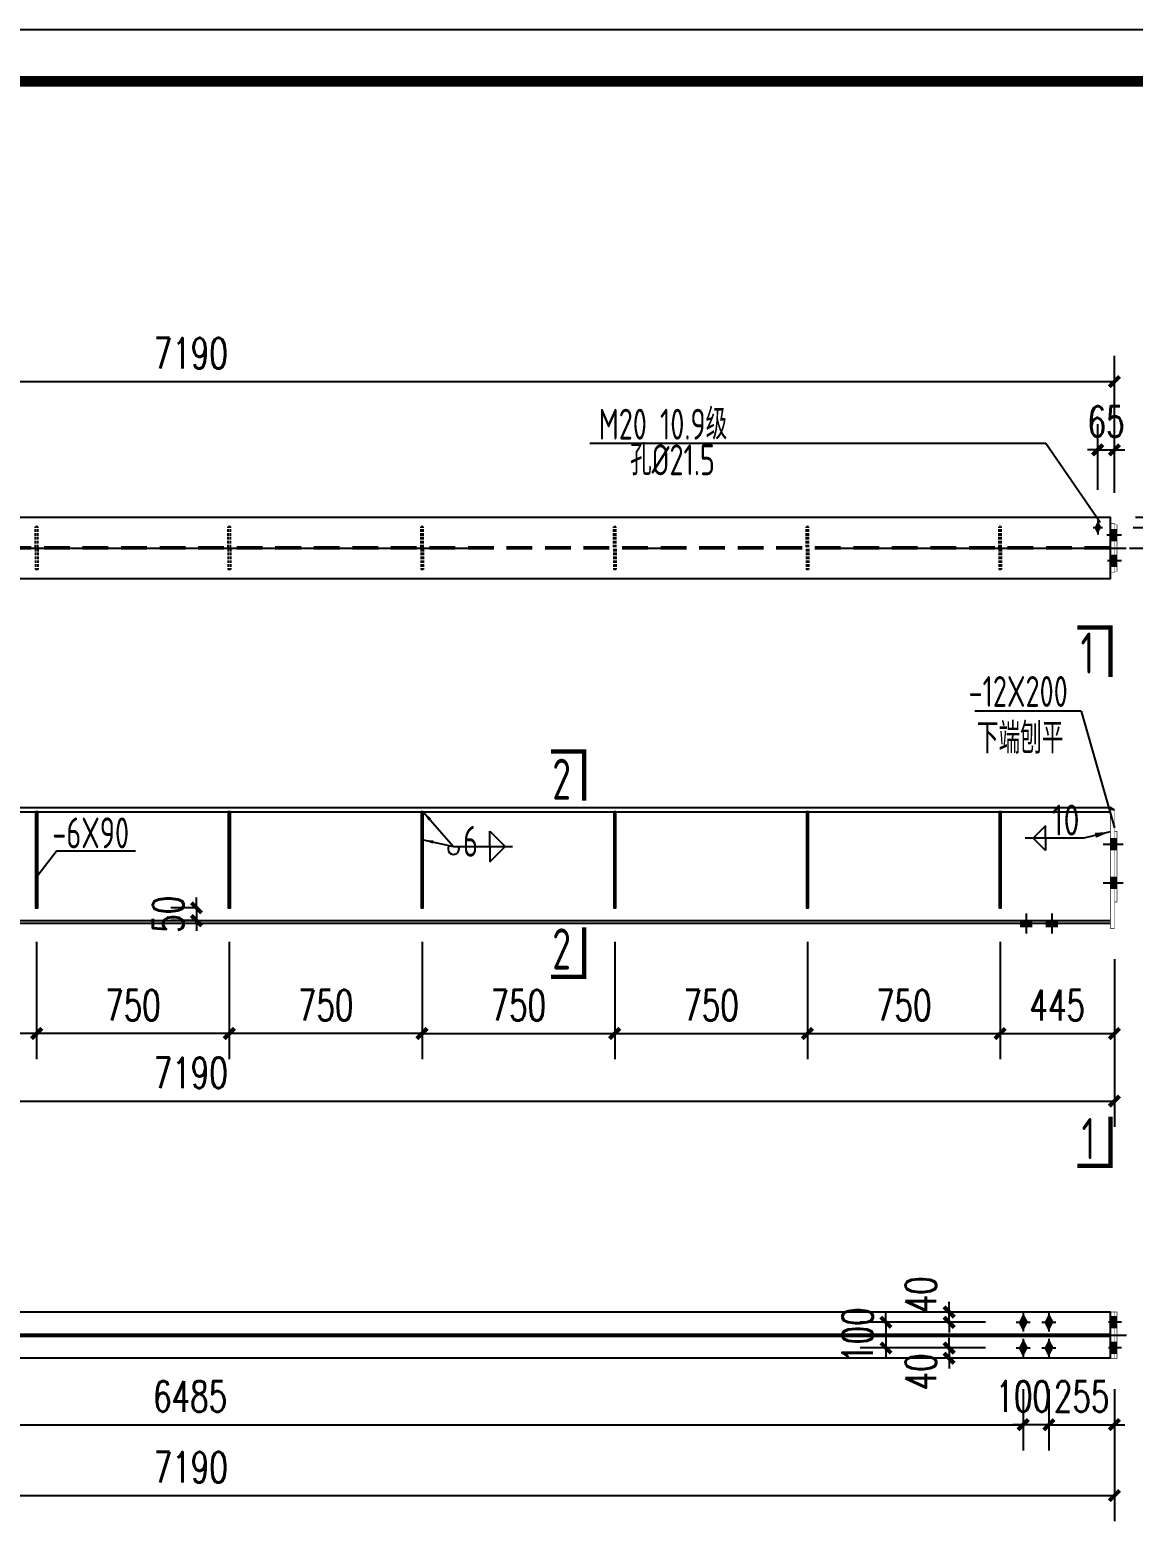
# Model space of a CAD drawing. Extents: x -33967 to 1773478, y -1022458 to -784650.
# Drawn here: x 805647 to 827114, y -992207 to -963058 of the extents above; entities that cross this region are included whole.
import ezdxf
from ezdxf.enums import TextEntityAlignment as Align

# ---------------------------------------------------------------- set-up
doc = ezdxf.new("R2010")
doc.units = 0
doc.header["$LTSCALE"] = 1000
doc.header["$MEASUREMENT"] = 0
doc.linetypes.add('ACAD_ISO04W100', pattern=[30.5, 24, -3, 0.5, -3])
doc.linetypes.add('DASHED', pattern=[0.75, 0.5, -0.25])
for name, color, linetype in [('AXIS', 3, 'Continuous'), ('BOLT', 251, 'Continuous'), ('PUB_DIM', 3, 'Continuous'), ('PUB_TITLE', 4, 'Continuous'), ('PZ', 202, 'Continuous'), ('TEXT', 7, 'Continuous'), ('WELD', 7, 'Continuous'), ('吊车梁', 161, 'Continuous'), ('框线', 252, 'Continuous'), ('粗实线', 2, 'Continuous'), ('轴线', 8, 'ACAD_ISO04W100')]:
    doc.layers.add(name, color=color, linetype=linetype)
doc.styles.add('_TCH_DIM_T3', font='SIMPLEX', dxfattribs={"width": 0.705882, "bigfont": 'GBCBIG'})
doc.styles.get("Standard").update_dxf_attribs({"font": 'gbenor.shx', "bigfont": 'gbcbig.shx'})
doc.styles.add('TSSD_Label', font='tssdeng.shx', dxfattribs={"width": 0.7, "bigfont": 'hztxt.shx'})
doc.styles.add('TSSD_Norm', font='tssdeng.shx', dxfattribs={"bigfont": 'hztxt.shx'})
doc.dimstyles.new('TCH-200-5', dxfattribs={"dimtxt": 595, "dimasz": 200, "dimexe": 500, "dimexo": 600, "dimgap": 252.5, "dimtad": 1, "dimdec": 0, "dimlfac": 0.2, "dimzin": 0, "dimdsep": 46, "dimtxsty": '_TCH_DIM_T3', "dimblk": 'ARCHTICK', "dimcen": 0.09, "dimclrd": 124, "dimclre": 124, "dimclrt": 7, "dimazin": 2, "dimtfac": 1, "dimtdec": 0, "dimtix": 1, "dimtmove": 2, "dimatfit": 3, "dimfxl": 1, "dimtolj": 1, "dimtzin": 0, "dimarcsym": 0})
doc.dimstyles.new('TSSD_LEADER_STYLE_200.0', dxfattribs={"dimtxt": 0.18, "dimasz": 200, "dimexe": 0.18, "dimexo": 0.0625, "dimgap": 0.09, "dimtad": 0, "dimtih": 1, "dimtoh": 1, "dimdec": 4, "dimzin": 0, "dimdsep": 46, "dimtxsty": 'Standard', "dimcen": 0.09, "dimadec": 0, "dimazin": 0, "dimtfac": 1, "dimtdec": 4, "dimtofl": 0, "dimtmove": 0, "dimatfit": 3, "dimfxl": 1, "dimtolj": 1, "dimtzin": 0, "dimarcsym": 0})

# ---------------------------------------------------------------- blocks, each defined once
blk = doc.blocks.new('_ArchTick')
at = {"color": 0, "linetype": 'ByBlock', "const_width": 0.4}
blk.add_lwpolyline([(-0.5, -0.5), (0.5, 0.5)], dxfattribs=at)
blk = doc.blocks.new('*D355')
at = {"layer": 'AXIS', "color": 124, "lineweight": -2, "transparency": 16777216}
for p, q in [((808889, -980139), (808889, -979939)), ((808907, -980139), (808389, -980139)), ((808889, -980139), (808889, -980389)), ((808889, -980389), (808389, -980389)), ((808889, -980389), (808889, -980589))]:
    blk.add_line(p, q, dxfattribs=at)
at = {"layer": 'Defpoints', "color": 0, "transparency": 16777216}
for p in [(809507, -980139, -3397), (808889, -980389), (809489, -980389, -6435)]:
    blk.add_point(p, dxfattribs=at)
at = {"layer": 'AXIS', "color": 124, "lineweight": -2, "transparency": 16777216, "xscale": 200, "yscale": 200, "zscale": 200}
for p, rotation in [((808889, -980139), 270), ((808889, -980389), 90)]:
    blk.add_blockref('_ArchTick', p, dxfattribs=dict(at, rotation=rotation))
at = {"layer": 'AXIS', "color": 7, "transparency": 16777216, "insert": (808339, -980264), "char_height": 595, "attachment_point": 5, "rotation": 90, "style": '_TCH_DIM_T3'}
blk.add_mtext('\\A1;50', dxfattribs=at)
blk = doc.blocks.new('_WELD004')
at = {"color": 0, "linetype": 'ByBlock'}
for p, q in [((0, 1), (1, 0)), ((0, 0), (0, 1))]:
    blk.add_line(p, q, dxfattribs=at)
blk = doc.blocks.new('*D350')
at = {"layer": 'AXIS', "color": 124, "lineweight": -2, "transparency": 16777216}
for p, q in [((790802, -981139), (790802, -984400)), ((826752, -981139), (826752, -984400)), ((790802, -983900), (826752, -983900))]:
    blk.add_line(p, q, dxfattribs=at)
at = {"layer": 'Defpoints', "color": 0, "transparency": 16777216}
for p in [(790802, -980539, 3397), (826752, -980539, 419), (826752, -983900)]:
    blk.add_point(p, dxfattribs=at)
at = {"layer": 'AXIS', "color": 124, "lineweight": -2, "transparency": 16777216, "xscale": 200, "yscale": 200, "zscale": 200, "rotation": 180}
blk.add_blockref('_ArchTick', (790802, -983900), dxfattribs=at)
at = {"layer": 'AXIS', "color": 124, "lineweight": -2, "transparency": 16777216, "xscale": 200, "yscale": 200, "zscale": 200}
blk.add_blockref('_ArchTick', (826752, -983900), dxfattribs=at)
at = {"layer": 'AXIS', "color": 7, "transparency": 16777216, "insert": (808777, -983350), "char_height": 595, "width": 1480, "attachment_point": 5, "style": '_TCH_DIM_T3'}
blk.add_mtext('\\A1;7190', dxfattribs=at)
blk = doc.blocks.new('*D381')
at = {"layer": 'AXIS', "color": 124, "lineweight": -2, "transparency": 16777216}
for p, q in [((826427, -972004), (826427, -970728)), ((826752, -972064), (826752, -970728)), ((826427, -971228), (826227, -971228)), ((826427, -971228), (826752, -971228)), ((826752, -971228), (826952, -971228))]:
    blk.add_line(p, q, dxfattribs=at)
at = {"layer": 'Defpoints', "color": 0, "transparency": 16777216}
for p in [(826752, -971228), (826427, -972604, 2366), (826752, -972664, 2366)]:
    blk.add_point(p, dxfattribs=at)
at = {"layer": 'AXIS', "color": 124, "lineweight": -2, "transparency": 16777216, "xscale": 200, "yscale": 200, "zscale": 200}
blk.add_blockref('_ArchTick', (826427, -971228), dxfattribs=at)
at = {"layer": 'AXIS', "color": 124, "lineweight": -2, "transparency": 16777216, "xscale": 200, "yscale": 200, "zscale": 200, "rotation": 180}
blk.add_blockref('_ArchTick', (826752, -971228), dxfattribs=at)
at = {"layer": 'AXIS', "color": 7, "transparency": 16777216, "insert": (826590, -970678), "char_height": 595, "attachment_point": 5, "style": '_TCH_DIM_T3'}
blk.add_mtext('\\A1;65', dxfattribs=at)
blk = doc.blocks.new('*D319')
at = {"layer": 'AXIS', "color": 124, "lineweight": -2, "transparency": 16777216}
for p, q in [((824527, -980804), (824527, -983085)), ((826752, -981139), (826752, -983085)), ((824527, -982585), (826752, -982585))]:
    blk.add_line(p, q, dxfattribs=at)
at = {"layer": 'Defpoints', "color": 0, "transparency": 16777216}
for p in [(824527, -980204, 2977), (826752, -980539, 3397), (826752, -982585)]:
    blk.add_point(p, dxfattribs=at)
at = {"layer": 'AXIS', "color": 124, "lineweight": -2, "transparency": 16777216, "xscale": 200, "yscale": 200, "zscale": 200, "rotation": 180}
blk.add_blockref('_ArchTick', (824527, -982585), dxfattribs=at)
at = {"layer": 'AXIS', "color": 124, "lineweight": -2, "transparency": 16777216, "xscale": 200, "yscale": 200, "zscale": 200}
blk.add_blockref('_ArchTick', (826752, -982585), dxfattribs=at)
at = {"layer": 'AXIS', "color": 7, "transparency": 16777216, "insert": (825640, -982035), "char_height": 595, "attachment_point": 5, "style": '_TCH_DIM_T3'}
blk.add_mtext('\\A1;445', dxfattribs=at)
blk = doc.blocks.new('*D322')
at = {"layer": 'AXIS', "color": 124, "lineweight": -2, "transparency": 16777216}
for p, q in [((790802, -972064), (790802, -969399)), ((826752, -972064), (826752, -969399)), ((790802, -969899), (826752, -969899))]:
    blk.add_line(p, q, dxfattribs=at)
at = {"layer": 'Defpoints', "color": 0, "transparency": 16777216}
for p in [(826752, -969899), (790802, -972664, 3397), (826752, -972664, 419)]:
    blk.add_point(p, dxfattribs=at)
at = {"layer": 'AXIS', "color": 124, "lineweight": -2, "transparency": 16777216, "xscale": 200, "yscale": 200, "zscale": 200, "rotation": 180}
blk.add_blockref('_ArchTick', (790802, -969899), dxfattribs=at)
at = {"layer": 'AXIS', "color": 124, "lineweight": -2, "transparency": 16777216, "xscale": 200, "yscale": 200, "zscale": 200}
blk.add_blockref('_ArchTick', (826752, -969899), dxfattribs=at)
at = {"layer": 'AXIS', "color": 7, "transparency": 16777216, "insert": (808777, -969349), "char_height": 595, "attachment_point": 5, "style": '_TCH_DIM_T3'}
blk.add_mtext('\\A1;7190', dxfattribs=at)
blk = doc.blocks.new('*D387')
at = {"layer": 'AXIS', "color": 124, "lineweight": -2, "transparency": 16777216}
for p, q in [((792552, -989506), (792552, -990696)), ((824977, -989506), (824977, -990696)), ((792552, -990196), (824977, -990196))]:
    blk.add_line(p, q, dxfattribs=at)
at = {"layer": 'Defpoints', "color": 0, "transparency": 16777216}
for p in [(792552, -988906, 2977), (824977, -988906), (824977, -990196)]:
    blk.add_point(p, dxfattribs=at)
at = {"layer": 'AXIS', "color": 124, "lineweight": -2, "transparency": 16777216, "xscale": 200, "yscale": 200, "zscale": 200, "rotation": 180}
blk.add_blockref('_ArchTick', (792552, -990196), dxfattribs=at)
at = {"layer": 'AXIS', "color": 124, "lineweight": -2, "transparency": 16777216, "xscale": 200, "yscale": 200, "zscale": 200}
blk.add_blockref('_ArchTick', (824977, -990196), dxfattribs=at)
at = {"layer": 'AXIS', "color": 7, "transparency": 16777216, "insert": (808765, -989646), "char_height": 595, "attachment_point": 5, "style": '_TCH_DIM_T3'}
blk.add_mtext('\\A1;6485', dxfattribs=at)
blk = doc.blocks.new('*D388')
at = {"layer": 'AXIS', "color": 124, "lineweight": -2, "transparency": 16777216}
for p, q in [((790802, -989504), (790802, -992074)), ((826752, -989504), (826752, -992074)), ((790802, -991574), (826752, -991574))]:
    blk.add_line(p, q, dxfattribs=at)
at = {"layer": 'Defpoints', "color": 0, "transparency": 16777216}
for p in [(790802, -988904, 3397), (826752, -988904), (826752, -991574)]:
    blk.add_point(p, dxfattribs=at)
at = {"layer": 'AXIS', "color": 124, "lineweight": -2, "transparency": 16777216, "xscale": 200, "yscale": 200, "zscale": 200, "rotation": 180}
blk.add_blockref('_ArchTick', (790802, -991574), dxfattribs=at)
at = {"layer": 'AXIS', "color": 124, "lineweight": -2, "transparency": 16777216, "xscale": 200, "yscale": 200, "zscale": 200}
blk.add_blockref('_ArchTick', (826752, -991574), dxfattribs=at)
at = {"layer": 'AXIS', "color": 7, "transparency": 16777216, "insert": (808777, -991024), "char_height": 595, "attachment_point": 5, "style": '_TCH_DIM_T3'}
blk.add_mtext('\\A1;{\\W0.70588;7190}', dxfattribs=at)
blk = doc.blocks.new('*D389')
at = {"layer": 'AXIS', "color": 124, "lineweight": -2, "transparency": 16777216}
for p, q in [((825477, -989506), (825477, -990696)), ((826752, -989504), (826752, -990696)), ((825477, -990196), (825277, -990196)), ((825477, -990196), (826752, -990196)), ((826752, -990196), (826952, -990196))]:
    blk.add_line(p, q, dxfattribs=at)
at = {"layer": 'Defpoints', "color": 0, "transparency": 16777216}
for p in [(825477, -988906, 2977), (826752, -988904, 2977), (826752, -990196)]:
    blk.add_point(p, dxfattribs=at)
at = {"layer": 'AXIS', "color": 124, "lineweight": -2, "transparency": 16777216, "xscale": 200, "yscale": 200, "zscale": 200}
blk.add_blockref('_ArchTick', (825477, -990196), dxfattribs=at)
at = {"layer": 'AXIS', "color": 124, "lineweight": -2, "transparency": 16777216, "xscale": 200, "yscale": 200, "zscale": 200, "rotation": 180}
blk.add_blockref('_ArchTick', (826752, -990196), dxfattribs=at)
at = {"layer": 'AXIS', "color": 7, "transparency": 16777216, "insert": (826115, -989646), "char_height": 595, "attachment_point": 5, "style": '_TCH_DIM_T3'}
blk.add_mtext('\\A1;255', dxfattribs=at)
blk = doc.blocks.new('*D323')
at = {"layer": 'AXIS', "color": 124, "lineweight": -2, "transparency": 16777216}
for p, q in [((824977, -989506), (824977, -990696)), ((825477, -989506), (825477, -990696)), ((824977, -990196), (824777, -990196)), ((825477, -990196), (824977, -990196)), ((825477, -990196), (825677, -990196))]:
    blk.add_line(p, q, dxfattribs=at)
at = {"layer": 'Defpoints', "color": 0, "transparency": 16777216}
for p in [(824977, -988906, 2977), (825477, -988906, 2977), (824977, -990196)]:
    blk.add_point(p, dxfattribs=at)
at = {"layer": 'AXIS', "color": 124, "lineweight": -2, "transparency": 16777216, "xscale": 200, "yscale": 200, "zscale": 200}
blk.add_blockref('_ArchTick', (824977, -990196), dxfattribs=at)
at = {"layer": 'AXIS', "color": 124, "lineweight": -2, "transparency": 16777216, "xscale": 200, "yscale": 200, "zscale": 200, "rotation": 180}
blk.add_blockref('_ArchTick', (825477, -990196), dxfattribs=at)
at = {"layer": 'AXIS', "color": 7, "transparency": 16777216, "insert": (824977, -989646), "char_height": 595, "attachment_point": 5, "style": '_TCH_DIM_T3'}
blk.add_mtext('\\A1;100', dxfattribs=at)
blk = doc.blocks.new('*D330')
at = {"layer": 'AXIS', "color": 124, "lineweight": -2, "transparency": 16777216}
for p, q in [((802027, -980804), (802027, -983085)), ((805777, -980804), (805777, -983085)), ((805777, -982585), (802027, -982585))]:
    blk.add_line(p, q, dxfattribs=at)
at = {"layer": 'Defpoints', "color": 0, "transparency": 16777216}
for p in [(802027, -980204), (805777, -980204), (802027, -982585)]:
    blk.add_point(p, dxfattribs=at)
at = {"layer": 'AXIS', "color": 124, "lineweight": -2, "transparency": 16777216, "xscale": 200, "yscale": 200, "zscale": 200, "rotation": 180}
blk.add_blockref('_ArchTick', (802027, -982585), dxfattribs=at)
at = {"layer": 'AXIS', "color": 124, "lineweight": -2, "transparency": 16777216, "xscale": 200, "yscale": 200, "zscale": 200}
blk.add_blockref('_ArchTick', (805777, -982585), dxfattribs=at)
at = {"layer": 'AXIS', "color": 7, "transparency": 16777216, "insert": (803902, -982035), "char_height": 595, "attachment_point": 5, "style": '_TCH_DIM_T3'}
blk.add_mtext('\\A1;750', dxfattribs=at)
blk = doc.blocks.new('*D331')
at = {"layer": 'AXIS', "color": 124, "lineweight": -2, "transparency": 16777216}
for p, q in [((805777, -980804), (805777, -983085)), ((809527, -980804), (809527, -983085)), ((809527, -982585), (805777, -982585))]:
    blk.add_line(p, q, dxfattribs=at)
at = {"layer": 'Defpoints', "color": 0, "transparency": 16777216}
for p in [(805777, -980204), (809527, -980204), (805777, -982585)]:
    blk.add_point(p, dxfattribs=at)
at = {"layer": 'AXIS', "color": 124, "lineweight": -2, "transparency": 16777216, "xscale": 200, "yscale": 200, "zscale": 200, "rotation": 180}
blk.add_blockref('_ArchTick', (805777, -982585), dxfattribs=at)
at = {"layer": 'AXIS', "color": 124, "lineweight": -2, "transparency": 16777216, "xscale": 200, "yscale": 200, "zscale": 200}
blk.add_blockref('_ArchTick', (809527, -982585), dxfattribs=at)
at = {"layer": 'AXIS', "color": 7, "transparency": 16777216, "insert": (807652, -982035), "char_height": 595, "attachment_point": 5, "style": '_TCH_DIM_T3'}
blk.add_mtext('\\A1;750', dxfattribs=at)
blk = doc.blocks.new('*D332')
at = {"layer": 'AXIS', "color": 124, "lineweight": -2, "transparency": 16777216}
for p, q in [((809527, -980804), (809527, -983085)), ((813277, -980804), (813277, -983085)), ((813277, -982585), (809527, -982585))]:
    blk.add_line(p, q, dxfattribs=at)
at = {"layer": 'Defpoints', "color": 0, "transparency": 16777216}
for p in [(809527, -980204), (813277, -980204), (809527, -982585)]:
    blk.add_point(p, dxfattribs=at)
at = {"layer": 'AXIS', "color": 124, "lineweight": -2, "transparency": 16777216, "xscale": 200, "yscale": 200, "zscale": 200, "rotation": 180}
blk.add_blockref('_ArchTick', (809527, -982585), dxfattribs=at)
at = {"layer": 'AXIS', "color": 124, "lineweight": -2, "transparency": 16777216, "xscale": 200, "yscale": 200, "zscale": 200}
blk.add_blockref('_ArchTick', (813277, -982585), dxfattribs=at)
at = {"layer": 'AXIS', "color": 7, "transparency": 16777216, "insert": (811402, -982035), "char_height": 595, "attachment_point": 5, "style": '_TCH_DIM_T3'}
blk.add_mtext('\\A1;750', dxfattribs=at)
blk = doc.blocks.new('*D333')
at = {"layer": 'AXIS', "color": 124, "lineweight": -2, "transparency": 16777216}
for p, q in [((813277, -980804), (813277, -983085)), ((817027, -980804), (817027, -983085)), ((813277, -982585), (817027, -982585))]:
    blk.add_line(p, q, dxfattribs=at)
at = {"layer": 'Defpoints', "color": 0, "transparency": 16777216}
for p in [(813277, -980204), (817027, -980204), (817027, -982585)]:
    blk.add_point(p, dxfattribs=at)
at = {"layer": 'AXIS', "color": 124, "lineweight": -2, "transparency": 16777216, "xscale": 200, "yscale": 200, "zscale": 200, "rotation": 180}
blk.add_blockref('_ArchTick', (813277, -982585), dxfattribs=at)
at = {"layer": 'AXIS', "color": 124, "lineweight": -2, "transparency": 16777216, "xscale": 200, "yscale": 200, "zscale": 200}
blk.add_blockref('_ArchTick', (817027, -982585), dxfattribs=at)
at = {"layer": 'AXIS', "color": 7, "transparency": 16777216, "insert": (815152, -982035), "char_height": 595, "attachment_point": 5, "style": '_TCH_DIM_T3'}
blk.add_mtext('\\A1;750', dxfattribs=at)
blk = doc.blocks.new('*D337')
at = {"layer": 'AXIS', "color": 124, "lineweight": -2, "transparency": 16777216}
for p, q in [((828317, -972539), (828317, -972339)), ((827162, -972539), (828817, -972539)), ((828317, -972739), (828317, -972539)), ((827117, -972739), (828817, -972739)), ((828317, -972739), (828317, -972939))]:
    blk.add_line(p, q, dxfattribs=at)
at = {"layer": 'Defpoints', "color": 0, "transparency": 16777216}
for p in [(826562, -972539, 2366), (828317, -972539), (826517, -972739, 2366)]:
    blk.add_point(p, dxfattribs=at)
at = {"layer": 'AXIS', "color": 124, "lineweight": -2, "transparency": 16777216, "xscale": 200, "yscale": 200, "zscale": 200}
for p, rotation in [((828317, -972539), 270), ((828317, -972739), 90)]:
    blk.add_blockref('_ArchTick', p, dxfattribs=dict(at, rotation=rotation))
at = {"layer": 'AXIS', "color": 7, "transparency": 16777216, "insert": (827767, -972240), "char_height": 595, "attachment_point": 5, "rotation": 90, "style": '_TCH_DIM_T3'}
blk.add_mtext('\\A1;40', dxfattribs=at)
blk = doc.blocks.new('*D338')
at = {"layer": 'AXIS', "color": 124, "lineweight": -2, "transparency": 16777216}
for p, q in [((828317, -972739), (828317, -972539)), ((827117, -972739), (828817, -972739)), ((828317, -972739), (828317, -973139)), ((827045, -973139), (828817, -973139)), ((828317, -973139), (828317, -973339))]:
    blk.add_line(p, q, dxfattribs=at)
at = {"layer": 'Defpoints', "color": 0, "transparency": 16777216}
for p in [(826517, -972739, 2366), (826445, -973139, -28819), (828317, -973139)]:
    blk.add_point(p, dxfattribs=at)
at = {"layer": 'AXIS', "color": 124, "lineweight": -2, "transparency": 16777216, "xscale": 200, "yscale": 200, "zscale": 200}
for p, rotation in [((828317, -972739), 270), ((828317, -973139), 90)]:
    blk.add_blockref('_ArchTick', p, dxfattribs=dict(at, rotation=rotation))
at = {"layer": 'AXIS', "color": 7, "transparency": 16777216, "insert": (827767, -972939), "char_height": 595, "attachment_point": 5, "rotation": 90, "style": '_TCH_DIM_T3'}
blk.add_mtext('\\A1;80', dxfattribs=at)
blk = doc.blocks.new('*D396')
at = {"layer": 'AXIS', "color": 124, "lineweight": -2, "transparency": 16777216}
for p, q in [((823535, -988004), (823535, -987804)), ((824242, -988004), (823035, -988004)), ((823535, -988204), (823535, -988004)), ((824242, -988204), (823035, -988204)), ((823535, -988204), (823535, -988404))]:
    blk.add_line(p, q, dxfattribs=at)
at = {"layer": 'Defpoints', "color": 0, "transparency": 16777216}
for p in [(823535, -988004), (824842, -988004, -14007), (824842, -988204, 2977)]:
    blk.add_point(p, dxfattribs=at)
at = {"layer": 'AXIS', "color": 124, "lineweight": -2, "transparency": 16777216, "xscale": 200, "yscale": 200, "zscale": 200}
for p, rotation in [((823535, -988004), 270), ((823535, -988204), 90)]:
    blk.add_blockref('_ArchTick', p, dxfattribs=dict(at, rotation=rotation))
at = {"layer": 'AXIS', "color": 7, "transparency": 16777216, "insert": (822985, -987669), "char_height": 595, "attachment_point": 5, "rotation": 90, "style": '_TCH_DIM_T3'}
blk.add_mtext('\\A1;40', dxfattribs=at)
blk = doc.blocks.new('*D316')
at = {"layer": 'AXIS', "color": 124, "lineweight": -2, "transparency": 16777216}
for p, q in [((822306, -988204), (822306, -988004)), ((824242, -988204), (821806, -988204)), ((822306, -988204), (822306, -988704)), ((824242, -988704), (821806, -988704)), ((822306, -988704), (822306, -988904))]:
    blk.add_line(p, q, dxfattribs=at)
at = {"layer": 'Defpoints', "color": 0, "transparency": 16777216}
for p in [(824842, -988204, 2977), (822306, -988704), (824842, -988704, 2977)]:
    blk.add_point(p, dxfattribs=at)
at = {"layer": 'AXIS', "color": 124, "lineweight": -2, "transparency": 16777216, "xscale": 200, "yscale": 200, "zscale": 200}
for p, rotation in [((822306, -988204), 270), ((822306, -988704), 90)]:
    blk.add_blockref('_ArchTick', p, dxfattribs=dict(at, rotation=rotation))
at = {"layer": 'AXIS', "color": 7, "transparency": 16777216, "insert": (821756, -988454), "char_height": 595, "attachment_point": 5, "rotation": 90, "style": '_TCH_DIM_T3'}
blk.add_mtext('\\A1;100', dxfattribs=at)
blk = doc.blocks.new('*D380')
at = {"layer": 'AXIS', "color": 124, "lineweight": -2, "transparency": 16777216}
for p, q in [((824242, -988704), (823035, -988704)), ((823535, -988704), (823535, -988504)), ((823535, -988704), (823535, -988904)), ((824242, -988904), (823035, -988904)), ((823535, -988904), (823535, -989104))]:
    blk.add_line(p, q, dxfattribs=at)
at = {"layer": 'Defpoints', "color": 0, "transparency": 16777216}
for p in [(824842, -988704, 2977), (823535, -988904), (824842, -988904, -14007)]:
    blk.add_point(p, dxfattribs=at)
at = {"layer": 'AXIS', "color": 124, "lineweight": -2, "transparency": 16777216, "xscale": 200, "yscale": 200, "zscale": 200}
for p, rotation in [((823535, -988704), 270), ((823535, -988904), 90)]:
    blk.add_blockref('_ArchTick', p, dxfattribs=dict(at, rotation=rotation))
at = {"layer": 'AXIS', "color": 7, "transparency": 16777216, "insert": (822985, -989168), "char_height": 595, "attachment_point": 5, "rotation": 90, "style": '_TCH_DIM_T3'}
blk.add_mtext('\\A1;40', dxfattribs=at)
blk = doc.blocks.new('*D1676')
at = {"layer": 'AXIS', "color": 124, "lineweight": -2, "transparency": 16777216}
for p, q in [((817027, -980804), (817027, -983085)), ((820777, -980804), (820777, -983085)), ((817027, -982585), (820777, -982585))]:
    blk.add_line(p, q, dxfattribs=at)
at = {"layer": 'Defpoints', "color": 0, "transparency": 16777216}
for p in [(817027, -980204), (820777, -980204), (820777, -982585)]:
    blk.add_point(p, dxfattribs=at)
at = {"layer": 'AXIS', "color": 124, "lineweight": -2, "transparency": 16777216, "xscale": 200, "yscale": 200, "zscale": 200, "rotation": 180}
blk.add_blockref('_ArchTick', (817027, -982585), dxfattribs=at)
at = {"layer": 'AXIS', "color": 124, "lineweight": -2, "transparency": 16777216, "xscale": 200, "yscale": 200, "zscale": 200}
blk.add_blockref('_ArchTick', (820777, -982585), dxfattribs=at)
at = {"layer": 'AXIS', "color": 7, "transparency": 16777216, "insert": (818902, -982035), "char_height": 595, "attachment_point": 5, "style": '_TCH_DIM_T3'}
blk.add_mtext('\\A1;750', dxfattribs=at)
blk = doc.blocks.new('*D1677')
at = {"layer": 'AXIS', "color": 124, "lineweight": -2, "transparency": 16777216}
for p, q in [((820777, -980804), (820777, -983085)), ((824527, -980804), (824527, -983085)), ((820777, -982585), (824527, -982585))]:
    blk.add_line(p, q, dxfattribs=at)
at = {"layer": 'Defpoints', "color": 0, "transparency": 16777216}
for p in [(820777, -980204), (824527, -980204), (824527, -982585)]:
    blk.add_point(p, dxfattribs=at)
at = {"layer": 'AXIS', "color": 124, "lineweight": -2, "transparency": 16777216, "xscale": 200, "yscale": 200, "zscale": 200, "rotation": 180}
blk.add_blockref('_ArchTick', (820777, -982585), dxfattribs=at)
at = {"layer": 'AXIS', "color": 124, "lineweight": -2, "transparency": 16777216, "xscale": 200, "yscale": 200, "zscale": 200}
blk.add_blockref('_ArchTick', (824527, -982585), dxfattribs=at)
at = {"layer": 'AXIS', "color": 7, "transparency": 16777216, "insert": (822652, -982035), "char_height": 595, "attachment_point": 5, "style": '_TCH_DIM_T3'}
blk.add_mtext('\\A1;750', dxfattribs=at)

msp = doc.modelspace()

# ---------------------------------------------------------------- hatches: boundary and pattern name
at = {"layer": 'BOLT'}
for points in [[(826427.4, -972648.7), (826382.4, -972738.7), (826427.4, -972828.7), (826472.4, -972738.7)], [(824977.4, -988068.6), (824909.9, -988203.6), (824977.4, -988338.6), (825044.9, -988203.6)], [(825477.4, -988068.6), (825409.9, -988203.6), (825477.4, -988338.6), (825544.9, -988203.6)], [(824977.4, -988568.6), (824909.9, -988703.6), (824977.4, -988838.6), (825044.9, -988703.6)], [(825477.4, -988568.6), (825409.9, -988703.6), (825477.4, -988838.6), (825544.9, -988703.6)]]:
    msp.add_hatch(color=256, dxfattribs=at).paths.add_polyline_path(points)
at = {"layer": '粗实线'}
h = msp.add_hatch(color=256, dxfattribs=at)
h.set_gradient(color1=(139, 134, 116), one_color=1, tint=1, name='SPHERICAL')
h.paths.add_polyline_path([(826672.4, -978188.6), (826752.4, -978238.6), (826672.4, -978238.6)])

# ---------------------------------------------------------------- linework, layer by layer
at = {"layer": 'AXIS'}
for p, q in [((816545.6, -971096.7, -1116.5), (825419.6, -971096.7, -1116.5)), ((825419.6, -971096.7, -1116.5), (826477.4, -972638.7, -1116.5)), ((826101.7, -976310.8, -14284.3), (824037.1, -976310.8, -14284.3)), ((826101.7, -976310.8, -14284.3), (826752.4, -978586, -1116.5)), ((806169.7, -979031.6, -1535.9), (805797.4, -979509.5, -1535.9)), ((806169.7, -979031.6, -1535.9), (807702, -979031.6, -1535.9))]:
    msp.add_line(p, q, dxfattribs=at)
at = {"layer": 'AXIS', "color": 11, "true_color": 0xf27172, "const_width": 10}
for points, elevation in [([(826752.4, -972663.7), (826752.4, -973613.7), (826672.4, -973613.7), (826672.4, -972663.7), (826752.4, -972663.7)], -1116.5), ([(826802.4, -972688.7), (826802.4, -973588.7), (826752.4, -973588.7), (826752.4, -972688.7), (826802.4, -972688.7)], -1116.5), ([(826752.4, -978239.6), (826752.4, -980538.6), (826672.4, -980538.6), (826672.4, -978239.6), (826752.4, -978239.6)], -1116.5), ([(826802.4, -978651.6), (826802.4, -980026.6), (826752.4, -980026.6), (826752.4, -978651.6), (826802.4, -978651.6)], -1535.9), ([(826752.4, -988003.6), (826752.4, -988903.6), (826672.4, -988903.6), (826672.4, -988003.6), (826752.4, -988003.6)], -1535.9), ([(826802.4, -988003.6), (826802.4, -988903.6), (826752.4, -988903.6), (826752.4, -988003.6), (826802.4, -988003.6)], -1535.9)]:
    msp.add_lwpolyline(points, dxfattribs=dict(at, elevation=elevation))
at = {"layer": 'BOLT'}
for p, q in [((826427.4, -972648.7, -1116.5), (826382.4, -972738.7, -1116.5)), ((826427.4, -972603.7, -1116.5), (826427.4, -972873.7, -1116.5)), ((826427.4, -972648.7, -1116.5), (826472.4, -972738.7, -1116.5)), ((826337.4, -972738.7, -1116.5), (826517.4, -972738.7, -1116.5)), ((826427.4, -972828.7, -1116.5), (826382.4, -972738.7, -1116.5)), ((826427.4, -972828.7, -1116.5), (826472.4, -972738.7, -1116.5)), ((826887.5, -972888.7, -1116.5), (826605.9, -972888.7, -1116.5)), ((826887.5, -973388.7, -1116.5), (826617.9, -973388.7, -1116.5)), ((826802.4, -973388.7, -1116.5), (826702.4, -973388.7, -1116.5)), ((824977.4, -988068.6, 18425.4), (824909.9, -988203.6, 18425.4)), ((824977.4, -988026.1, 18425.4), (824977.4, -988381.1, 18425.4)), ((824977.4, -988068.6, 18425.4), (825044.9, -988203.6, 18425.4)), ((825477.4, -988068.6, 18425.4), (825409.9, -988203.6, 18425.4)), ((825477.4, -988026.1, 18425.4), (825477.4, -988381.1, 18425.4)), ((825477.4, -988068.6, 18425.4), (825544.9, -988203.6, 18425.4)), ((824842.4, -988203.6, 18425.4), (825112.4, -988203.6, 18425.4)), ((824977.4, -988338.6, 18425.4), (824909.9, -988203.6, 18425.4)), ((824977.4, -988338.6, 18425.4), (825044.9, -988203.6, 18425.4)), ((825342.4, -988203.6, 18425.4), (825612.4, -988203.6, 18425.4)), ((825477.4, -988338.6, 18425.4), (825409.9, -988203.6, 18425.4)), ((825477.4, -988338.6, 18425.4), (825544.9, -988203.6, 18425.4)), ((826887.5, -988203.6, -1535.9), (826635.7, -988203.6, -1535.9)), ((824842.4, -988703.6, 18425.4), (825112.4, -988703.6, 18425.4)), ((824977.4, -988568.6, 18425.4), (824909.9, -988703.6, 18425.4)), ((824977.4, -988838.6, 18425.4), (824909.9, -988703.6, 18425.4)), ((824977.4, -988526.1, 18425.4), (824977.4, -988881.1, 18425.4)), ((824977.4, -988568.6, 18425.4), (825044.9, -988703.6, 18425.4)), ((824977.4, -988838.6, 18425.4), (825044.9, -988703.6, 18425.4)), ((825342.4, -988703.6, 18425.4), (825612.4, -988703.6, 18425.4)), ((825477.4, -988568.6, 18425.4), (825409.9, -988703.6, 18425.4)), ((825477.4, -988838.6, 18425.4), (825409.9, -988703.6, 18425.4)), ((825477.4, -988526.1, 18425.4), (825477.4, -988881.1, 18425.4)), ((825477.4, -988568.6, 18425.4), (825544.9, -988703.6, 18425.4)), ((825477.4, -988838.6, 18425.4), (825544.9, -988703.6, 18425.4)), ((826887.5, -988703.6, -1535.9), (826635.7, -988703.6, -1535.9)), ((826802.4, -988703.6, -1535.9), (826702.4, -988703.6, -1535.9))]:
    msp.add_line(p, q, dxfattribs=at)
at = {"layer": 'BOLT', "const_width": 240}
for points, elevation in [([(826802.4, -972888.7), (826672.4, -972888.7)], -1116.5), ([(826672.4, -972888.7), (826802.4, -972888.7)], -1116.5), ([(826802.4, -973388.7), (826672.4, -973388.7)], -1116.5), ([(826672.4, -973388.7), (826802.4, -973388.7)], -1116.5), ([(826672.4, -978901.6), (826802.4, -978901.6)], -1535.9), ([(826672.4, -979651.6), (826802.4, -979651.6)], -1535.9), ([(825036.2, -980388.6), (825036.2, -980518.6)], -14284.3), ([(825536.2, -980388.6), (825536.2, -980518.6)], -14284.3), ([(826672.4, -988203.6), (826802.4, -988203.6)], -1535.9), ([(826802.4, -988203.6), (826702.4, -988203.6)], -1535.9), ([(826672.4, -988703.6), (826802.4, -988703.6)], -1535.9), ([(826802.4, -988703.6), (826702.4, -988703.6)], -1535.9)]:
    msp.add_lwpolyline(points, dxfattribs=dict(at, elevation=elevation))
at = {"layer": 'PUB_DIM', "const_width": 84}
for points, elevation in [([(826673.4, -975647.2), (826673.4, -974687.2), (826033.4, -974687.2)], -14284.3), ([(816429.7, -978056.6), (816429.7, -977096.6), (815789.7, -977096.6)], -13613.2), ([(816429.7, -980521.4), (816429.7, -981481.4), (815789.7, -981481.4)], -13613.2), ([(826673.4, -984200.5), (826673.4, -985160.5), (826033.4, -985160.5)], -14284.3)]:
    msp.add_lwpolyline(points, dxfattribs=dict(at, elevation=elevation))
at = {"layer": 'PUB_TITLE'}
msp.add_lwpolyline([(783071.1, -1022458.4), (867071.1, -1022458.4), (867071.1, -963058.4), (783071.1, -963058.4)], close=True, dxfattribs=at)
at = {"layer": 'PUB_TITLE', "const_width": 212.1}
msp.add_lwpolyline([(785891.4, -1021458.4), (866071.1, -1021458.4), (866071.1, -964058.4), (785891.4, -964058.4)], close=True, dxfattribs=at)
at = {"layer": 'PZ', "linetype": 'DASHED', "ltscale": 0.1}
for p, q in [((805757.4, -973123.7, -1535.9), (805757.4, -972723.7, -1535.9)), ((805797.4, -972723.7, -1535.9), (805757.4, -972723.7, -1535.9)), ((805797.4, -973123.7, -1535.9), (805797.4, -972723.7, -1535.9)), ((809507.4, -973123.7, -1535.9), (809507.4, -972723.7, -1535.9)), ((809547.4, -972723.7, -1535.9), (809507.4, -972723.7, -1535.9)), ((809547.4, -973123.7, -1535.9), (809547.4, -972723.7, -1535.9)), ((813257.4, -973123.7, -1535.9), (813257.4, -972723.7, -1535.9)), ((813297.4, -972723.7, -1535.9), (813257.4, -972723.7, -1535.9)), ((813297.4, -973123.7, -1535.9), (813297.4, -972723.7, -1535.9)), ((817007.4, -973123.7, -1535.9), (817007.4, -972723.7, -1535.9)), ((817047.4, -972723.7, -1535.9), (817007.4, -972723.7, -1535.9)), ((817047.4, -973123.7, -1535.9), (817047.4, -972723.7, -1535.9)), ((820757.4, -973123.7, -1535.9), (820757.4, -972723.7, -1535.9)), ((820797.4, -972723.7, -1535.9), (820757.4, -972723.7, -1535.9)), ((820797.4, -973123.7, -1535.9), (820797.4, -972723.7, -1535.9)), ((824507.4, -973123.7, -1535.9), (824507.4, -972723.7, -1535.9)), ((824547.4, -972723.7, -1535.9), (824507.4, -972723.7, -1535.9)), ((824547.4, -973123.7, -1535.9), (824547.4, -972723.7, -1535.9)), ((805757.4, -973153.7, -1535.9), (805757.4, -973553.7, -1535.9)), ((805797.4, -973153.7, -1535.9), (805797.4, -973553.7, -1535.9)), ((809507.4, -973153.7, -1535.9), (809507.4, -973553.7, -1535.9)), ((809547.4, -973153.7, -1535.9), (809547.4, -973553.7, -1535.9)), ((813257.4, -973153.7, -1535.9), (813257.4, -973553.7, -1535.9)), ((813297.4, -973153.7, -1535.9), (813297.4, -973553.7, -1535.9)), ((817007.4, -973153.7, -1535.9), (817007.4, -973553.7, -1535.9)), ((817047.4, -973153.7, -1535.9), (817047.4, -973553.7, -1535.9)), ((820757.4, -973153.7, -1535.9), (820757.4, -973553.7, -1535.9)), ((820797.4, -973153.7, -1535.9), (820797.4, -973553.7, -1535.9)), ((824507.4, -973153.7, -1535.9), (824507.4, -973553.7, -1535.9)), ((824547.4, -973153.7, -1535.9), (824547.4, -973553.7, -1535.9)), ((805797.4, -973553.7, -1535.9), (805757.4, -973553.7, -1535.9)), ((809547.4, -973553.7, -1535.9), (809507.4, -973553.7, -1535.9)), ((813297.4, -973553.7, -1535.9), (813257.4, -973553.7, -1535.9)), ((817047.4, -973553.7, -1535.9), (817007.4, -973553.7, -1535.9)), ((820797.4, -973553.7, -1535.9), (820757.4, -973553.7, -1535.9)), ((824547.4, -973553.7, -1535.9), (824507.4, -973553.7, -1535.9))]:
    msp.add_line(p, q, dxfattribs=at)
at = {"layer": 'PZ', "elevation": -1535.9}
for points in [[(805797.4, -978268.6), (805757.4, -978268.6), (805757.4, -980138.6), (805797.4, -980138.6)], [(809547.4, -978268.6), (809507.4, -978268.6), (809507.4, -980138.6), (809547.4, -980138.6)], [(813297.4, -978268.6), (813257.4, -978268.6), (813257.4, -980138.6), (813297.4, -980138.6)], [(817047.4, -978268.6), (817007.4, -978268.6), (817007.4, -980138.6), (817047.4, -980138.6)], [(820797.4, -978268.6), (820757.4, -978268.6), (820757.4, -980138.6), (820797.4, -980138.6)], [(824547.4, -978268.6), (824507.4, -978268.6), (824507.4, -980138.6), (824547.4, -980138.6)]]:
    msp.add_lwpolyline(points, close=True, dxfattribs=at)
at = {"layer": 'WELD'}
for p, q in [((826153.6, -978782.6, -524.9), (825012.5, -978782.6, -524.9)), ((813887, -978946.6, -1116.5), (815036.8, -978946.6, -1116.5))]:
    msp.add_line(p, q, dxfattribs=at)
msp.add_arc((813891.2, -978994.1, -1116.5), 107, 142.41447, 26.36798, dxfattribs=at)
at = {"layer": '吊车梁', "linetype": 'DASHED'}
for p, q in [((826672.4, -973123.7, -14264.8), (790882.4, -973123.7, 1860.9)), ((826672.4, -973153.7, -14264.8), (790882.4, -973153.7, 1860.9))]:
    msp.add_line(p, q, dxfattribs=at)
at = {"layer": '吊车梁'}
for p, q in [((790882.4, -978188.6, 1860.9), (826672.4, -978188.6, -14264.8)), ((790882.4, -978268.6, 1860.9), (826672.4, -978268.6, -14264.8)), ((790882.4, -980388.6, 1860.9), (826672.4, -980388.6, -14264.8)), ((790882.4, -980438.6, 1860.9), (826672.4, -980438.6, -14264.8)), ((790882.4, -988433.6, 1860.9), (826672.4, -988433.6, -13824.6)), ((790882.4, -988473.6, 1860.9), (826672.4, -988473.6, -13812))]:
    msp.add_line(p, q, dxfattribs=at)
for points, elevation in [([(790882.4, -972538.7), (826672.4, -972538.7), (826672.4, -973738.7), (790882.4, -973738.7)], 1860.9), ([(790882.4, -988003.6), (826672.4, -988003.6), (826672.4, -988903.6), (790882.4, -988903.6)], 1441.4)]:
    msp.add_lwpolyline(points, close=True, dxfattribs=dict(at, elevation=elevation))
at = {"layer": '框线'}
for p, q in [((826531.7, -978901.6, -1535.9), (826921.8, -978901.6, -1535.9)), ((826531.7, -979651.6, -1535.9), (826921.8, -979651.6, -1535.9)), ((825036.2, -980248, -14284.3), (825036.2, -980638.1, -14284.3)), ((825536.2, -980248, -14284.3), (825536.2, -980638.1, -14284.3))]:
    msp.add_line(p, q, dxfattribs=at)
at = {"layer": '粗实线'}
msp.add_line((826752.4, -978238.6, -1116.5), (826672.4, -978188.6, -1116.5), dxfattribs=at)
at = {"layer": '轴线'}
for p, q in [((790570.1, -973138.7, 1860.9), (826980.6, -973138.7, -14284.3)), ((790529.5, -988453.6, 1860.9), (826989.7, -988453.6, -14284.3))]:
    msp.add_line(p, q, dxfattribs=at)

# ---------------------------------------------------------------- block references
at = {"layer": 'WELD'}
for p, xscale, yscale, zscale in [((814595.9, -978946.6, -1116.5), 300, 300, 300), ((825412.5, -978782.6, -524.9), -240, 240, 240)]:
    msp.add_blockref('_WELD004', p, dxfattribs=dict(at, xscale=xscale, yscale=yscale, zscale=zscale))
for p, xscale, yscale, zscale, rotation in [((825412.5, -978782.6, -524.9), 240, 240, 240, 180.0000000000054), ((814595.9, -978946.6, -1116.5), -300, 300, 300.0000000000001, 180)]:
    msp.add_blockref('_WELD004', p, dxfattribs=dict(at, xscale=xscale, yscale=yscale, zscale=zscale, rotation=rotation))

# ---------------------------------------------------------------- texts
at = {"layer": 'TEXT'}
for s, style, width, p in [('M20 10.9级', 'TSSD_Label', 0.7, (816714.8, -971029.2, -1288.7)), ('孔%%C21.5', 'TSSD_Label', 0.7, (817326.1, -971722.3, -1288.7)), ('-12X200', 'TSSD_Label', 0.7, (823913.6, -976229.9, -14559.7)), ('下端刨平', 'TSSD_Label', 0.7, (824077.2, -977137.3, -14559.7)), ('10', 'TSSD_Norm', 0.8, (825531.5, -978732.6, -524.9)), ('-6X90', 'TSSD_Label', 0.7, (806082.3, -978981.1, -1708.1)), ('6', 'TSSD_Label', 0.7, (814076.5, -979146.6, -1116.5))]:
    msp.add_text(s, height=600, dxfattribs=dict(at, style=style, width=width)).set_placement(p)
at = {"layer": 'TEXT', "style": 'TSSD_Label', "width": 0.7}
for s, p in [('1', (826225.9, -975182.9, -14559.7)), ('2', (815993.8, -977638.1, -13888.6)), ('2', (815993.8, -980940, -13888.6)), ('1', (826247.5, -984629.6, -14559.7))]:
    msp.add_text(s, height=800, dxfattribs=at).set_placement(p, align=Align.MIDDLE_CENTER)

# ---------------------------------------------------------------- dimensions: what is measured, and where the dimension line sits
at = {"layer": 'AXIS'}
for base, p1, p2, picture, middle in [((826752.4, -969899.4, -1535.9), (790802.4, -972663.7, 1860.9), (826752.4, -972663.7, -1116.5), '*D322', (808777.4, -969349.4, -1535.9)), ((826752.4, -982584.8, -4513.3), (824527.4, -980203.6, -1535.9), (826752.4, -980538.6, -1116.5), '*D319', (825639.9, -982034.8, -4513.3)), ((826752.4, -983900.1, -1535.9), (790802.4, -980538.6, 1860.9), (826752.4, -980538.6, -1116.5), '*D350', (808777.4, -983350.1, -1535.9)), ((824977.4, -990196.4, -1535.9), (792552.4, -988906.1, 1441.4), (824977.4, -988906.1, -1535.9), '*D387', (808764.9, -989646.4, -1535.9))]:
    dim = msp.add_linear_dim(base=base, p1=p1, p2=p2, dimstyle='TCH-200-5', dxfattribs=at)
    dim.commit()
    dim.dimension.update_dxf_attribs({"geometry": picture, "text_midpoint": middle})
for base, p1, p2, angle, picture, middle in [((826752.4, -971228.2, -3482.9), (826427.4, -972603.7, -1116.5), (826752.4, -972663.7, -1116.5), 180, '*D381', (826589.9, -970678.2, -3482.9)), ((828317, -973138.7, -3482.9), (826517.4, -972738.7, -1116.5), (826445.5, -973138.7, -32301.5), 270, '*D338', (827767, -972938.7, -3482.9)), ((808889.5, -980388.6, 1860.9), (809507.4, -980138.6, -1535.9), (809488.5, -980388.6, -4573.7), 90, '*D355', (808339.5, -980263.6, 1860.9)), ((802027.4, -982584.8, -1535.9), (805777.4, -980203.6, -1535.9), (802027.4, -980203.6, -1535.9), 180, '*D330', (803902.4, -982034.8, -1535.9)), ((805777.4, -982584.8, -1535.9), (809527.4, -980203.6, -1535.9), (805777.4, -980203.6, -1535.9), 180, '*D331', (807652.4, -982034.8, -1535.9)), ((809527.4, -982584.8, -1535.9), (813277.4, -980203.6, -1535.9), (809527.4, -980203.6, -1535.9), 180, '*D332', (811402.4, -982034.8, -1535.9)), ((817027.4, -982584.8, -1535.9), (813277.4, -980203.6, -1535.9), (817027.4, -980203.6, -1535.9), 180, '*D333', (815152.4, -982034.8, -1535.9)), ((820777.4, -982584.8, -1535.9), (817027.4, -980203.6, -1535.9), (820777.4, -980203.6, -1535.9), 180, '*D1676', (818902.4, -982034.8, -1535.9)), ((824527.4, -982584.8, -1535.9), (820777.4, -980203.6, -1535.9), (824527.4, -980203.6, -1535.9), 180, '*D1677', (822652.4, -982034.8, -1535.9)), ((826752.4, -990196.4, -4513.3), (825477.4, -988906.1, -1535.9), (826752.4, -988903.6, -1535.9), 180, '*D389', (826114.9, -989646.4, -4513.3))]:
    dim = msp.add_linear_dim(base=base, p1=p1, p2=p2, angle=angle, dimstyle='TCH-200-5', dxfattribs=at)
    dim.commit()
    dim.dimension.update_dxf_attribs({"geometry": picture, "text_midpoint": middle})
for base, p1, p2, angle, picture, middle in [((828317, -972538.7, -3482.9), (826517.4, -972738.7, -1116.5), (826562.2, -972538.7, -1116.5), 90, '*D337', (827767, -972240.3, -3482.9)), ((823535, -988003.6, 15448), (824842.4, -988203.6, 18425.4), (824842.4, -988003.6, 1441.4), 90, '*D396', (822985, -987669.1, 15448)), ((823535, -988903.6, 15448), (824842.4, -988703.6, 18425.4), (824842.4, -988903.6, 1441.4), 90, '*D380', (822985, -989168, 15448)), ((824977.4, -990196.4, -4513.3), (825477.4, -988906.1, -1535.9), (824977.4, -988906.1, -1535.9), 180, '*D323', (824977.4, -989646.4, -4513.3))]:
    dim = msp.add_linear_dim(base=base, p1=p1, p2=p2, angle=angle, dimstyle='TCH-200-5', dxfattribs=at)
    dim.commit()
    dim.dimension.update_dxf_attribs({"geometry": picture, "text_midpoint": middle, "dimtype": 128})
dim = msp.add_linear_dim(base=(822306, -988703.6, 15448), p1=(824842.4, -988203.6, 18425.4), p2=(824842.4, -988703.6, 18425.4), angle=90, text='100', dimstyle='TCH-200-5', dxfattribs=at)
dim.commit()
dim.dimension.update_dxf_attribs({"geometry": '*D316', "text_midpoint": (821756, -988453.6, 15448)})
dim = msp.add_linear_dim(base=(826752.4, -991573.9, -1535.9), p1=(790802.4, -988903.6, 1860.9), p2=(826752.4, -988903.6, -1535.9), text='{\\W0.70588;<>}', dimstyle='TCH-200-5', dxfattribs=at)
dim.commit()
dim.dimension.update_dxf_attribs({"geometry": '*D388', "text_midpoint": (808777.4, -991023.9, -1535.9)})

# ---------------------------------------------------------------- leaders
at = {"layer": 'WELD'}
for points in [[(813297.4, -978268.6, -1116.5), (813887, -978946.6, -1116.5)], [(813297.4, -978816.9, -1535.9), (813887, -978946.6, -1535.9)]]:
    msp.add_leader(points, dimstyle='TSSD_LEADER_STYLE_200.0', dxfattribs=at)
msp.add_leader([(826672.4, -978660, 1860.9), (826153.6, -978782.6, 1860.9)], dimstyle='TSSD_LEADER_STYLE_200.0', override={"dimasz": 300}, dxfattribs=at)

doc.saveas('drawing.dxf')
